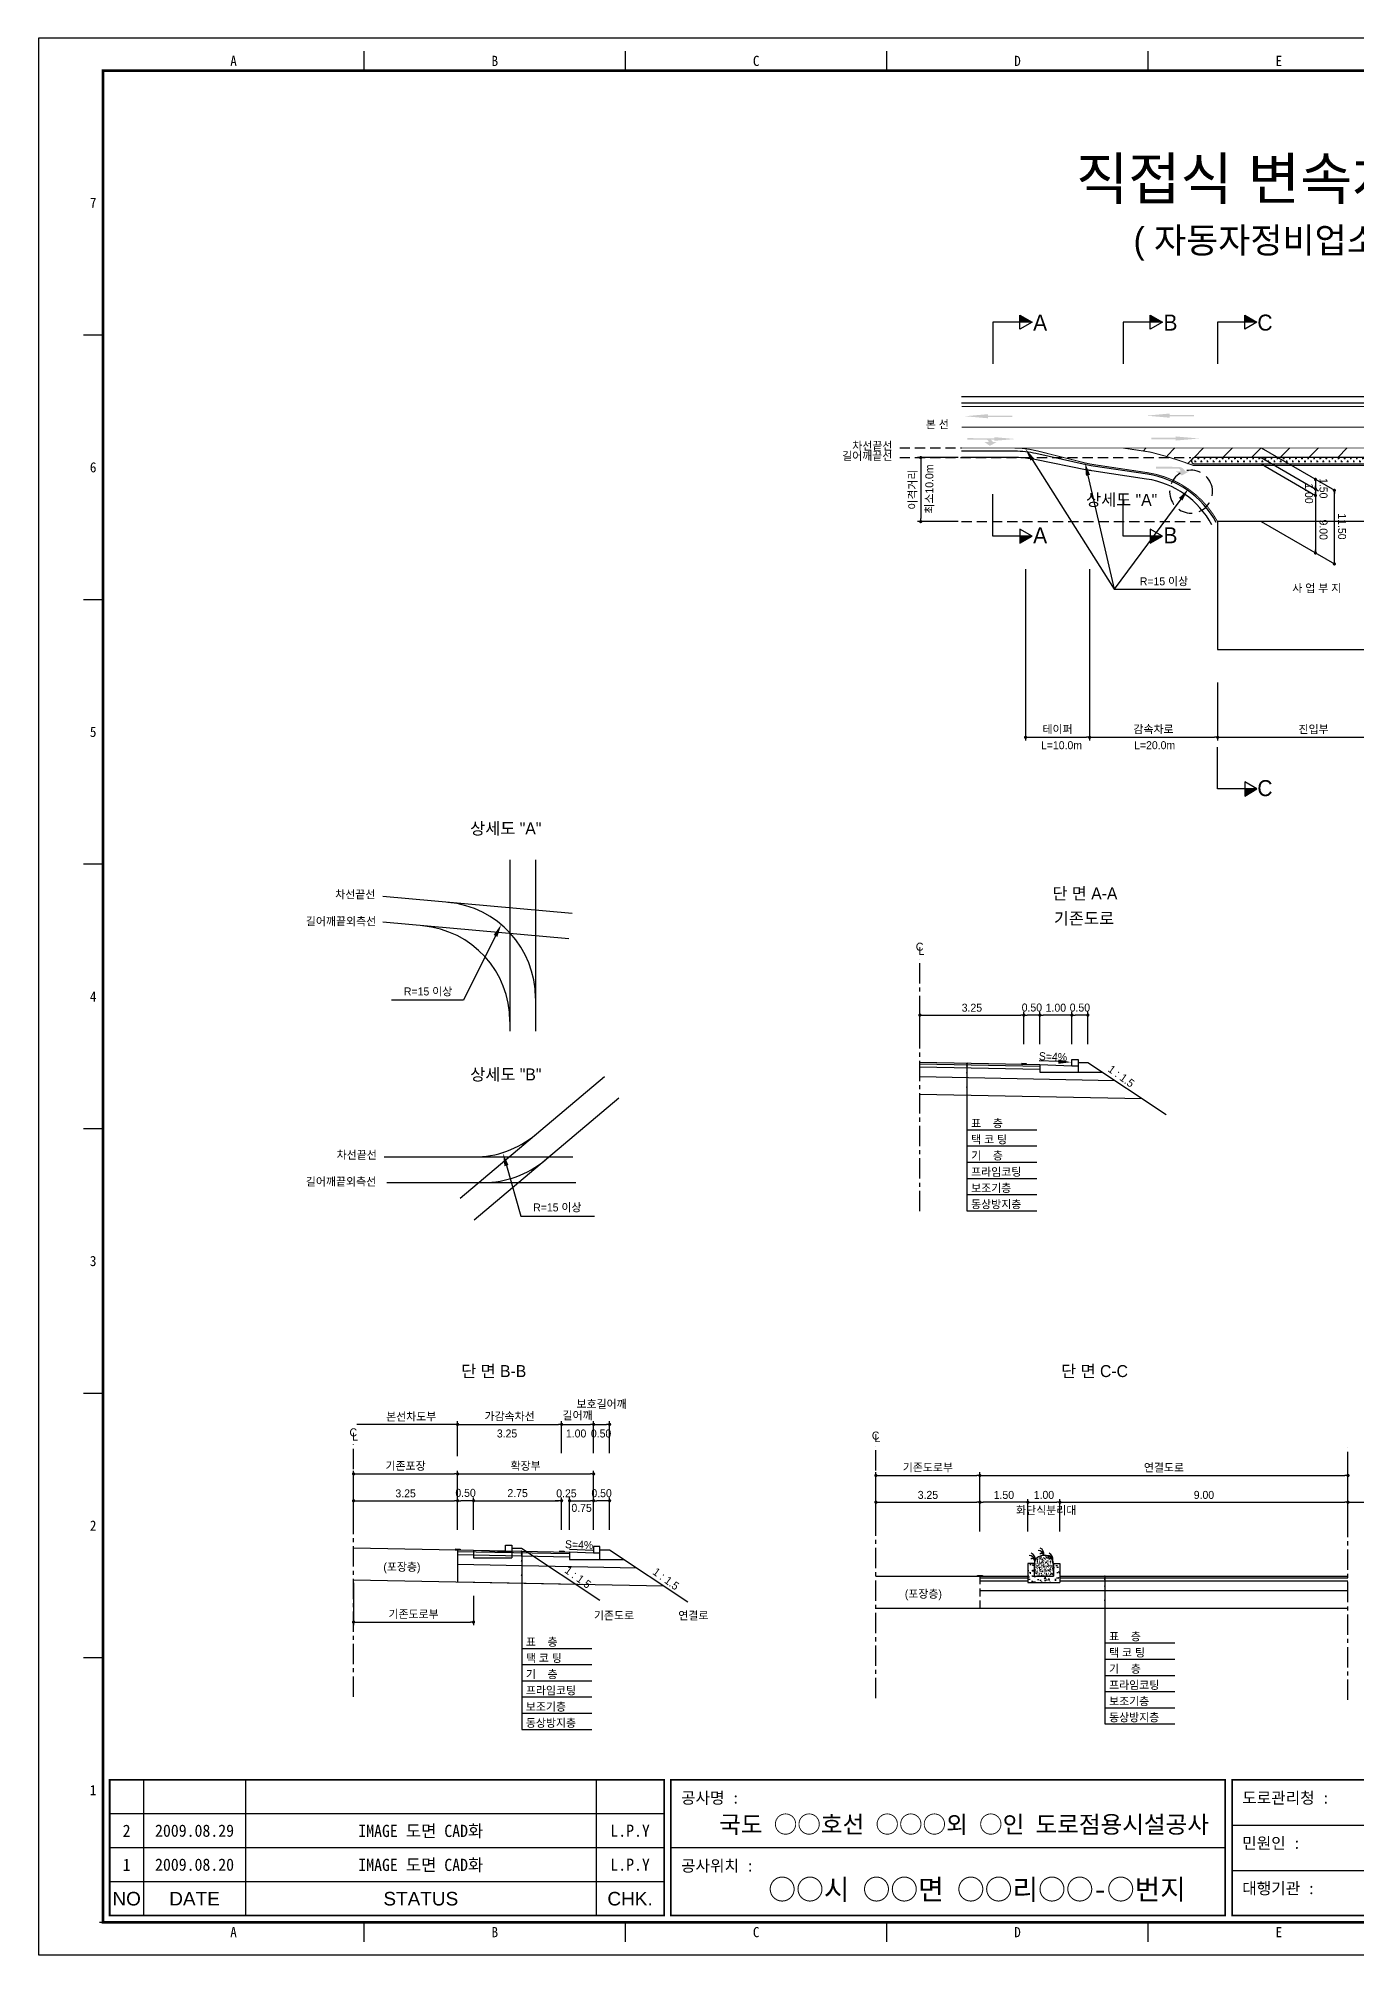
# Model space of a CAD drawing. Header units: millimetres. Extents: x 477 to 901, y -20 to 280.
# Drawn here: x 477.4 to 683.4, y -19.7 to 279.6 of the extents above; entities that cross this region are included whole.
import ezdxf
from ezdxf.enums import TextEntityAlignment as Align

# ---------------------------------------------------------------- set-up
doc = ezdxf.new("R2010")
doc.units = ezdxf.units.MM
doc.linetypes.add('CENTER', pattern=[50.8, 31.75, -6.35, 6.35, -6.35])
doc.linetypes.add('HIDDEN', pattern=[9.525, 6.35, -3.175])
for name, color, linetype in [('CC-GSTR-0004', 4, 'Continuous'), ('CM-LANE-0030', 30, 'Continuous'), ('CZ-DIMT-0002', 7, 'Continuous'), ('CZ-EXST-0002', 1, 'Continuous'), ('CZ-LIN1-0007', 7, 'Continuous'), ('CZ-LIN2-0003', 3, 'Continuous'), ('CZ-LINE-0001', 7, 'Continuous'), ('CZ-TEXT-BOX0', 7, 'Continuous'), ('TITLE', 7, 'Continuous')]:
    doc.layers.add(name, color=color, linetype=linetype)
doc.styles.add('견고딕', font='arial.ttf')
doc.styles.add('돋움', font='')
doc.styles.add('돋음체', font='')
doc.styles.get('돋움').set_extended_font_data('Dotum')
doc.styles.get('돋음체').set_extended_font_data('DotumChe')

# ---------------------------------------------------------------- blocks, each defined once
blk = doc.blocks.new('_Dot')
at = {"color": 0, "linetype": 'ByBlock', "lineweight": -2}
blk.add_line((-0.5, 0), (-1, 0), dxfattribs=at)
at = {"color": 0, "linetype": 'ByBlock', "const_width": 0.5}
blk.add_lwpolyline([(-0.25, 0, 1), (0.25, 0, 1)], format="xyb", close=True, dxfattribs=at)

msp = doc.modelspace()

# ---------------------------------------------------------------- hatches: boundary and pattern name
at = {"layer": 'CM-LANE-0030'}
h = msp.add_hatch(dxfattribs=at)
h.set_pattern_fill('ANSI31', color=256, style=0)
h.set_pattern_definition([(45, (555.2017, -18.869), (-2.245064, 2.245064), [])])
h.paths.add_polyline_path([(696.22, 214.13, -0.801424), (696.44, 213.18, 0.001479), (696.34, 213.13), (697.58, 213.13, -0.078793), (703.15, 214.41), (720.73, 215.63), (646.91, 215.63), (651.22, 214.98, -0.082795), (656.93, 213.13), (657.96, 213.13, 0.001767), (657.85, 213.2, -0.768255), (658.09, 214.13)])
at = {"layer": 'CZ-EXST-0002'}
h = msp.add_hatch(dxfattribs=at)
h.set_pattern_fill('AR-SAND', color=256, scale=0.01, style=0)
h.set_pattern_definition([(37.5, (-476.0781, 3522.22685), (-0.016000313, 0.489413237), [0, -0.38608, 0, -0.4318, 0, -0.41275]), (7.5, (-476.0781, 3522.22685), (0.44952328, 0.7168251), [0, -0.20828, 0, -0.34798, 0, -0.13335]), (327.5, (-476.3905, 3522.22685), (0.79099237, 0.001437185), [0, -0.127, 0, -0.4572, 0, -0.5969]), (317.5, (-476.3905, 3522.22685), (0.76355645, 0.22292932), [0, -0.0635, 0, -0.29972, 0, -0.3429])])
edge = h.paths.add_edge_path()
edge.add_ellipse((634.54, 41.38), major_axis=(-1.5, 0), ratio=0.829212, start_angle=180, end_angle=360)
edge.add_line((633.04, 41.38), (633.04, 39.38))
edge.add_line((633.04, 39.38), (636.04, 39.38))
edge.add_line((636.04, 39.38), (636.04, 41.38))
h = msp.add_hatch(dxfattribs=at)
h.set_pattern_fill('AR-CONC', color=256, scale=0.01, style=0)
h.set_pattern_definition([(50, (-476.0781, 3522.2269), (1.8218467, -0.15939086), [0.1905, -2.0955]), (355, (-476.0781, 3522.2269), (-0.3524283, 1.9105664), [0.1524, -1.6764]), (100.451, (-475.9263, 3522.2136), (1.469425, 1.7511669), [0.1619, -1.7809]), (46.1842, (-476.078, 3522.7349), (2.7107904, -0.4204233), [0.28575, -3.14325]), (96.6356, (-475.8522, 3522.6998), (2.3740423, 2.4742556), [0.24285, -2.67135]), (351.184, (-476.078, 3522.7349), (2.374046, 2.4742512), [0.2286, -2.5146]), (21, (-475.8241, 3522.6079), (1.5161488, -1.0226552), [0.1905, -2.0955]), (326, (-475.8241, 3522.6079), (0.6180203, 1.8418797), [0.1524, -1.6764]), (71.4514, (-475.6978, 3522.5226), (2.1341649, 0.8192286), [0.1619, -1.7809]), (37.5, (-476.0781, 3522.22685), (0.03088603, 0.84555039), [0, -1.65608, 0, -1.7018, 0, -1.68275]), (7.5, (-476.0781, 3522.22685), (0.66819663, 1.00180575), [0, -0.97028, 0, -1.61798, 0, -0.64135]), (327.5, (-476.6445, 3522.22685), (1.35590595, -0.05728744), [0, -0.635, 0, -1.9812, 0, -2.6289]), (317.5, (-476.8985, 3522.2269), (1.4812918, 0.2542649), [0, -0.8255, 0, -1.31572, 0, -1.8669])])
h.paths.add_polyline_path([(637.04, 38.38), (637.04, 41.38), (636.04, 41.38), (636.04, 39.38), (633.04, 39.38), (633.04, 41.38), (632.04, 41.38), (632.04, 38.38)])
at = {"layer": 'CZ-LIN1-0007'}
for points in [[(625.8, 220.91), (625.8, 220.7), (629.62, 220.7), (629.62, 220.48), (625.8, 220.48), (625.8, 220.27), (622.15, 220.59)], [(654.16, 221.01), (654.16, 220.79), (657.99, 220.79), (657.99, 220.58), (654.16, 220.58), (654.16, 220.36), (650.51, 220.68)], [(625.68, 217.15, -0.267976), (626.58, 216.54), (627.14, 216.55), (626.1, 215.97), (625.27, 216.54), (625.88, 216.54, 0.504994), (625.61, 216.91), (622.56, 216.93), (622.56, 217.17)], [(626.81, 217.32), (626.81, 217.13), (623.38, 217.13), (623.38, 216.94), (626.81, 216.94), (626.81, 216.75), (630.08, 217.03)], [(655.14, 217.43), (655.14, 217.22), (651.32, 217.22), (651.32, 217), (655.14, 217), (655.14, 216.79), (658.79, 217.11)], [(655.6, 212.68, -0.267976), (656.63, 211.99), (657.26, 211.99), (656.09, 211.33), (655.14, 211.98), (655.84, 211.99, 0.504994), (655.53, 212.4), (652.06, 212.42), (652.07, 212.7)], [(631.79, 119.36), (631.79, 119.48), (631.04, 119.5), (631.04, 119.37)], [(543.32, 43.49), (543.32, 43.62), (542.57, 43.63), (542.57, 43.51)], [(559.57, 43.17), (559.57, 43.29), (558.82, 43.31), (558.82, 43.18)], [(624.92, 39.38), (624.92, 39.51), (624.17, 39.51), (624.17, 39.38)]]:
    msp.add_hatch(color=256, dxfattribs=at).paths.add_polyline_path(points)
at = {"layer": 'CZ-LIN2-0003'}
h = msp.add_hatch(dxfattribs=at)
h.set_pattern_fill('CROSS', color=256, scale=0.075, style=0)
h.set_pattern_definition([(0, (555.2017, -18.8689), (0.47625, 0.47625), [0.238125, -0.714375]), (90, (555.32075, -18.98797), (-0.47625, 0.47625), [0.238125, -0.714375])])
h.paths.add_polyline_path([(696.22, 213.13, 1), (696.22, 214.13), (658.09, 214.13, 1), (658.09, 213.13)])
at = {"layer": 'CZ-LINE-0001'}
for points in [[(630.79, 236.4), (630.79, 235.3), (632.7, 235.3)], [(651.15, 236.4), (651.15, 235.3), (653.06, 235.3)], [(665.91, 236.4), (665.91, 235.3), (667.81, 235.3)], [(632.7, 201.86), (630.79, 201.86), (630.79, 200.76)], [(653.06, 201.86), (651.15, 201.86), (651.15, 200.76)], [(667.81, 162.36), (665.91, 162.36), (665.91, 161.26)]]:
    msp.add_hatch(color=256, dxfattribs=at).paths.add_polyline_path(points)

# ---------------------------------------------------------------- linework, layer by layer
at = {"color": 0, "linetype": 'ByBlock', "lineweight": -2}
for p, q in [((676.96, 210.47), (676.96, 210.22)), ((676.96, 209.47), (676.96, 209.72)), ((676.96, 208.97), (676.96, 208.72)), ((676.96, 208.47), (676.96, 208.72)), ((679.92, 208.77), (679.92, 208.52)), ((676.96, 199.47), (676.96, 199.72)), ((679.92, 197.77), (679.92, 198.02)), ((542.69, 63.09), (542.44, 63.09)), ((682.29, 50.93), (682.54, 50.93))]:
    msp.add_line(p, q, dxfattribs=at)
at = {"color": 0, "linetype": 'ByBlock', "const_width": 0.25}
for points in [[(676.96, 210.6, 1), (676.96, 210.85, 1)], [(676.96, 209.1, 1), (676.96, 209.35, 1)], [(676.96, 209.35, 1), (676.96, 209.1, 1)], [(676.96, 208.35, 1), (676.96, 208.1, 1)], [(679.92, 208.89, 1), (679.92, 209.14, 1)], [(676.96, 199.35, 1), (676.96, 199.1, 1)], [(679.92, 197.64, 1), (679.92, 197.39, 1)], [(542.82, 63.09, 1), (543.07, 63.09, 1)], [(682.17, 50.93, 1), (681.92, 50.93, 1)]]:
    msp.add_lwpolyline(points, format="xyb", close=True, dxfattribs=at)
at = {"layer": 'CC-GSTR-0004'}
for p, q in [((638.91, 120.12), (639.91, 120.12)), ((638.91, 119.12), (638.91, 120.12)), ((639.91, 120.12), (639.91, 118.12)), ((633.91, 119.32), (638.91, 119.12)), ((633.91, 119.32), (633.91, 118.12)), ((633.91, 118.12), (639.91, 118.12)), ((638.91, 119.12), (639.91, 119.12))]:
    msp.add_line(p, q, dxfattribs=at)
for points in [[(761.67, 223.63), (621.67, 223.63)], [(761.67, 222.63), (621.67, 222.63)], [(565.19, 43), (564.19, 43), (560.44, 43.15), (560.44, 42), (565.19, 42), (565.19, 44), (564.19, 44), (564.19, 43)]]:
    msp.add_lwpolyline(points, dxfattribs=at)
for points in [[(661.45, 204.01, 0.234605), (650.7, 211.52), (642.21, 212.8), (642.21, 212.8, -0.018175), (641.14, 213), (641.14, 213), (633.3, 214.76), (633.3, 214.76, 0.055452), (630, 215.13), (630, 215.13), (621.67, 215.13)], [(660.79, 203.65, 0.234605), (650.59, 210.78), (642.04, 212.06, -0.012396), (641.31, 212.19), (633.14, 213.83, 0.049659), (630.18, 214.13), (621.67, 214.13)]]:
    msp.add_lwpolyline(points, format="xyb", dxfattribs=at)
at = {"layer": 'CM-LANE-0030', "const_width": 0.15}
msp.add_lwpolyline([(761.67, 218.88), (621.67, 218.88)], dxfattribs=at)
msp.add_lwpolyline([(696.34, 212.88, -0.026159), (703.15, 214.41), (720.73, 215.63), (646.91, 215.63), (651.22, 214.98, -0.027105), (657.96, 212.88)], format="xyb", close=True, dxfattribs=at)
at = {"layer": 'CZ-EXST-0002'}
for p, q in [((551.13, 151.28), (551.13, 124.5)), ((555.11, 151.28), (555.11, 124.5)), ((560.83, 142.92), (531.24, 145.55)), ((560.34, 138.94), (531.24, 141.53)), ((543.34, 98.44), (565.89, 117.43)), ((545.55, 95.07), (568.15, 114.1)), ((531.46, 104.87), (560.94, 104.87)), ((531.88, 100.87), (561.42, 100.87)), ((526.69, 43.83), (545.44, 43.45)), ((545.44, 43.45), (545.44, 42.25)), ((545.44, 43.45), (550.44, 43.25)), ((545.44, 42.25), (551.44, 42.25)), ((550.44, 43.25), (550.44, 44.25)), ((550.44, 44.25), (551.44, 44.25)), ((550.44, 43.25), (551.44, 43.25)), ((551.44, 44.25), (551.44, 42.25)), ((551.44, 43.75), (552.94, 43.75)), ((552.94, 43.75), (565.15, 35.62)), ((608.29, 39.38), (624.54, 39.38)), ((526.69, 38.83), (561.37, 38.13)), ((608.29, 34.38), (624.54, 34.38))]:
    msp.add_line(p, q, dxfattribs=at)
at = {"layer": 'CZ-LIN1-0007'}
for p, q in [((631.04, 119.5), (631.79, 119.48)), ((631.04, 119.37), (631.79, 119.36)), ((631.79, 119.48), (631.79, 119.36)), ((542.57, 43.63), (543.32, 43.62)), ((542.57, 43.51), (543.32, 43.49)), ((543.32, 43.62), (543.32, 43.49)), ((558.82, 43.31), (559.57, 43.29)), ((558.82, 43.18), (559.57, 43.17)), ((559.57, 43.29), (559.57, 43.17)), ((624.17, 39.51), (624.92, 39.51)), ((624.17, 39.38), (624.17, 39.51)), ((624.92, 39.38), (624.17, 39.38)), ((624.92, 39.51), (624.92, 39.38))]:
    msp.add_line(p, q, dxfattribs=at)
at = {"layer": 'CZ-LIN1-0007', "const_width": 0.15}
msp.add_lwpolyline([(761.67, 222.13), (621.67, 222.13)], dxfattribs=at)
msp.add_lwpolyline([(661.67, 204.13, 0.234605), (650.73, 211.77), (642.38, 213.02), (642.38, 213.02, -0.024027), (640.97, 213.3), (640.97, 213.3), (633.46, 215.18), (633.46, 215.18, 0.061321), (629.82, 215.63), (629.82, 215.63), (621.67, 215.63)], format="xyb", dxfattribs=at)
at = {"layer": 'CZ-LIN1-0007', "linetype": 'HIDDEN', "const_width": 0.15}
msp.add_lwpolyline([(629.82, 215.63), (646.91, 215.63)], dxfattribs=at)
at = {"layer": 'CZ-LIN2-0003'}
for p, q in [((615.16, 119.69), (633.91, 119.32)), ((615.16, 119.44), (633.91, 119.07)), ((615.16, 118.94), (633.91, 118.57)), ((615.16, 117.44), (645.59, 116.83)), ((639.91, 119.62), (641.41, 119.62)), ((639.91, 118.12), (643.66, 118.12)), ((641.41, 119.62), (653.62, 111.48)), ((615.16, 114.69), (649.84, 114)), ((542.94, 43.5), (560.44, 43.15)), ((542.94, 43.5), (542.94, 38.5)), ((542.94, 43.25), (560.44, 42.9)), ((542.94, 42.75), (560.44, 42.4)), ((565.19, 43.5), (566.69, 43.5)), ((565.19, 42), (568.94, 42)), ((566.69, 43.5), (578.9, 35.37)), ((542.94, 41.25), (570.91, 40.69)), ((624.54, 39.38), (632.04, 39.38)), ((624.54, 39.13), (632.04, 39.13)), ((632.04, 41.38), (632.04, 38.38)), ((633.04, 41.38), (632.04, 41.38)), ((633.04, 41.38), (633.04, 39.38)), ((633.04, 39.38), (636.04, 39.38)), ((636.04, 41.38), (637.04, 41.38)), ((636.04, 41.38), (636.04, 39.38)), ((637.04, 41.38), (637.04, 38.38)), ((637.04, 39.38), (682.04, 39.38)), ((637.04, 39.13), (682.04, 39.13)), ((542.94, 38.5), (575.16, 37.86)), ((624.54, 38.63), (632.04, 38.63)), ((624.54, 37.13), (682.04, 37.13)), ((632.04, 38.38), (637.04, 38.38)), ((637.04, 38.63), (682.04, 38.63)), ((624.54, 34.38), (682.04, 34.38))]:
    msp.add_line(p, q, dxfattribs=at)
msp.add_lwpolyline([(657.96, 213.13), (696.34, 213.13, -0.001479), (696.44, 213.18, 0.801424), (696.22, 214.13), (658.09, 214.13, 0.768255), (657.85, 213.2, -0.001767)], format="xyb", close=True, dxfattribs=at)
msp.add_lwpolyline([(691.67, 204.13), (661.67, 204.13), (661.67, 184.13), (691.67, 184.13)], close=True, dxfattribs=at)
for centre, radius, start, end in [((540.11, 129.7), 15, 0, 84.9204), ((536.13, 126.04), 15, 0, 84.9204), ((545.49, 119.87), 15, 270, 310.097), ((546.95, 115.87), 15, 270, 310.097), ((632.27, 41.72), 0.88, 7.8639, 92.7752), ((632.73, 41.69), 0.44, 19.771, 124.0366), ((632.17, 42.06), 1, 347.1802, 67.3267), ((633.67, 42.5), 0.88, 7.8639, 92.7752), ((634.13, 42.48), 0.44, 19.771, 124.0366), ((633.56, 42.85), 1, 347.1802, 67.3267), ((635.06, 41.72), 0.88, 7.8639, 92.7752), ((635.52, 41.69), 0.44, 19.771, 124.0366), ((634.96, 42.06), 1, 347.1802, 67.3267)]:
    msp.add_arc(centre, radius, start, end, dxfattribs=at)
msp.add_ellipse((634.54, 41.38), major_axis=(-1.5, 0), ratio=0.829212, start_param=3.141593, end_param=6.283185, dxfattribs=at)
at = {"layer": 'CZ-LINE-0001'}
for p, q in [((632.7, 235.3), (626.55, 235.3)), ((626.55, 235.3), (626.55, 228.76)), ((630.79, 234.2), (630.79, 236.4)), ((630.79, 236.4), (632.7, 235.3)), ((632.7, 235.3), (630.79, 234.2)), ((653.06, 235.3), (646.91, 235.3)), ((646.91, 235.3), (646.91, 228.76)), ((651.15, 234.2), (651.15, 236.4)), ((651.15, 236.4), (653.06, 235.3)), ((653.06, 235.3), (651.15, 234.2)), ((667.81, 235.3), (661.67, 235.3)), ((661.67, 235.3), (661.67, 228.76)), ((665.91, 234.2), (665.91, 236.4)), ((665.91, 236.4), (667.81, 235.3)), ((667.81, 235.3), (665.91, 234.2)), ((668.47, 215.63), (679.92, 209.02)), ((621.17, 214.13), (614.79, 214.13)), ((615.29, 213.63), (615.29, 204.63)), ((668.47, 214.13), (677.46, 208.93)), ((668.47, 213.13), (676.96, 208.22)), ((676.96, 210.72), (676.96, 199.22)), ((626.55, 201.86), (626.55, 208.4)), ((646.91, 201.86), (646.91, 208.4)), ((679.92, 197.52), (679.92, 209.02)), ((621.17, 204.13), (614.79, 204.13)), ((668.47, 204.13), (679.92, 197.52)), ((632.7, 201.86), (626.55, 201.86)), ((632.7, 201.86), (630.79, 202.95)), ((630.79, 202.95), (630.79, 200.76)), ((630.79, 200.76), (632.7, 201.86)), ((653.06, 201.86), (646.91, 201.86)), ((653.06, 201.86), (651.15, 202.95)), ((651.15, 202.95), (651.15, 200.76)), ((651.15, 200.76), (653.06, 201.86)), ((631.67, 196.7), (631.67, 169.93)), ((641.67, 196.7), (641.67, 169.93)), ((641.67, 196.7), (641.67, 169.93)), ((645.52, 193.55), (657.46, 193.55)), ((661.67, 178.98), (661.67, 169.93)), ((661.67, 178.98), (661.67, 169.93)), ((632.17, 170.43), (641.17, 170.43)), ((642.17, 170.43), (661.17, 170.43)), ((661.67, 162.36), (661.67, 168.9)), ((662.17, 170.43), (691.17, 170.43)), ((667.81, 162.36), (661.67, 162.36)), ((667.81, 162.36), (665.91, 163.45)), ((665.91, 163.45), (665.91, 161.26)), ((665.91, 161.26), (667.81, 162.36)), ((615.16, 122.49), (615.16, 127.54)), ((615.66, 127.04), (630.91, 127.04)), ((631.41, 122.49), (631.41, 127.54)), ((631.41, 122.49), (631.41, 127.54)), ((633.41, 127.04), (631.91, 127.04)), ((633.91, 122.49), (633.91, 127.54)), ((633.91, 122.49), (633.91, 127.54)), ((638.41, 127.04), (634.41, 127.04)), ((638.91, 122.49), (638.91, 127.54)), ((638.91, 124.93), (638.91, 127.54)), ((640.91, 127.04), (639.41, 127.04)), ((641.41, 122.49), (641.41, 127.54)), ((622.52, 119.55), (622.52, 96.47)), ((622.52, 109.13), (633.45, 109.13)), ((622.52, 106.6), (633.45, 106.6)), ((622.52, 104.06), (633.45, 104.06)), ((622.52, 101.53), (633.45, 101.53)), ((622.52, 99), (633.45, 99)), ((622.52, 96.47), (633.45, 96.47)), ((542.94, 63.09), (527.19, 63.09)), ((542.94, 58.12), (542.94, 63.59)), ((542.94, 58.62), (542.94, 63.59)), ((543.44, 63.09), (558.69, 63.09)), ((559.19, 58.62), (559.19, 63.59)), ((559.19, 58.62), (559.19, 63.59)), ((559.69, 63.09), (563.69, 63.09)), ((564.19, 58.62), (564.19, 63.59)), ((564.19, 58.62), (564.19, 63.59)), ((564.69, 63.09), (566.19, 63.09)), ((566.69, 58.62), (566.69, 63.59)), ((526.69, 51.67), (526.69, 55.85)), ((527.19, 55.35), (542.44, 55.35)), ((542.94, 51.67), (542.94, 55.85)), ((542.94, 51.67), (542.94, 55.85)), ((543.44, 55.35), (563.69, 55.35)), ((564.19, 51.67), (564.19, 55.85)), ((608.29, 51.43), (608.29, 55.61)), ((608.79, 55.11), (624.04, 55.11)), ((624.54, 51.43), (624.54, 55.61)), ((624.54, 51.43), (624.54, 55.61)), ((625.04, 55.11), (681.54, 55.11)), ((682.04, 51.43), (682.04, 55.61)), ((526.69, 46.62), (526.69, 51.67)), ((527.19, 51.17), (542.44, 51.17)), ((542.94, 46.62), (542.94, 51.67)), ((542.94, 46.62), (542.94, 51.67)), ((544.94, 51.17), (543.44, 51.17)), ((545.44, 46.62), (545.44, 51.67)), ((545.44, 46.62), (545.44, 51.67)), ((545.94, 51.17), (558.69, 51.17)), ((558.69, 51.17), (558.19, 51.17)), ((559.19, 46.62), (559.19, 51.67)), ((559.19, 46.62), (559.19, 51.67)), ((560.44, 46.62), (560.44, 51.67)), ((560.44, 46.62), (560.44, 51.67)), ((560.94, 51.17), (563.69, 51.17)), ((560.94, 51.17), (561.44, 51.17)), ((564.19, 46.62), (564.19, 51.67)), ((564.19, 49.06), (564.19, 51.67)), ((566.19, 51.17), (564.69, 51.17)), ((566.69, 46.62), (566.69, 51.67)), ((608.29, 46.38), (608.29, 51.43)), ((608.79, 50.93), (624.04, 50.93)), ((624.54, 46.38), (624.54, 51.43)), ((624.54, 46.38), (624.54, 51.43)), ((631.54, 50.93), (625.04, 50.93)), ((632.04, 46.38), (632.04, 51.43)), ((632.04, 46.38), (632.04, 51.43)), ((632.54, 50.93), (636.54, 50.93)), ((637.04, 46.38), (637.04, 51.43)), ((637.04, 46.38), (637.04, 51.43)), ((637.54, 50.93), (681.54, 50.93)), ((682.04, 46.38), (682.04, 51.43)), ((682.04, 46.38), (682.04, 51.43)), ((682.54, 50.93), (692.76, 50.93)), ((552.96, 43.31), (552.96, 15.44)), ((644.07, 39.38), (644.07, 16.3)), ((526.69, 38.33), (526.69, 31.71)), ((545.44, 36.32), (545.44, 31.71)), ((527.19, 32.21), (544.94, 32.21)), ((552.96, 28.1), (563.89, 28.1)), ((644.07, 28.96), (655.01, 28.96)), ((552.96, 25.57), (563.89, 25.57)), ((644.07, 26.42), (655.01, 26.42)), ((552.96, 23.04), (563.89, 23.04)), ((644.07, 23.89), (655.01, 23.89)), ((644.07, 21.36), (655.01, 21.36)), ((552.96, 20.51), (563.89, 20.51)), ((552.96, 17.97), (563.89, 17.97)), ((644.07, 18.83), (655.01, 18.83)), ((552.96, 15.44), (563.89, 15.44)), ((644.07, 16.3), (655.01, 16.3))]:
    msp.add_line(p, q, dxfattribs=at)
at = {"layer": 'CZ-LINE-0001', "linetype": 'HIDDEN', "ltscale": 0.25}
for p, q in [((612.01, 215.63), (621.67, 215.63)), ((612.01, 214.13), (657.51, 214.13)), ((621.67, 204.13), (659.33, 204.13))]:
    msp.add_line(p, q, dxfattribs=at)
at = {"layer": 'CZ-LINE-0001', "linetype": 'HIDDEN', "ltscale": 0.35}
msp.add_line((660.86, 209.2), (660.86, 209.2), dxfattribs=at)
at = {"layer": 'CZ-LINE-0001', "linetype": 'CENTER', "ltscale": 0.1}
for p, q in [((615.16, 96.41), (615.16, 135.79)), ((526.69, 20.55), (526.69, 59.93)), ((608.29, 20.31), (608.29, 59.69)), ((682.04, 20.06), (682.04, 59.44))]:
    msp.add_line(p, q, dxfattribs=at)
at = {"layer": 'CZ-LINE-0001', "linetype": 'HIDDEN', "ltscale": 0.2}
msp.add_line((624.54, 39.38), (624.54, 34.38), dxfattribs=at)
at = {"layer": 'CZ-LINE-0001'}
for points in [[(632.72, 213.82), (645.52, 193.55)], [(641.42, 211.35), (645.52, 193.55)], [(655.91, 207.62), (645.52, 193.55)], [(548.87, 139.4), (543.86, 129.38), (532.63, 129.38)], [(636.78, 119.76), (633.78, 119.88)], [(550.58, 103.52), (552.82, 95.64), (564.31, 95.64)], [(564.09, 43.41), (560.44, 43.56)]]:
    msp.add_lwpolyline(points, dxfattribs=at)
at = {"layer": 'CZ-LINE-0001', "linetype": 'HIDDEN', "ltscale": 0.35}
msp.add_arc((657.53, 208.81), 3.35, 6.7667, 6.749, dxfattribs=at)
at = {"layer": 'CZ-LINE-0001', "linetype": 'ByBlock'}
for centre, start, end in [((622.52, 119.49), 0, 180), ((622.52, 119.49), 0, 180), ((622.52, 119.49), 180, 0), ((622.52, 119.49), 180, 0), ((622.52, 119.29), 0, 180), ((622.52, 119.29), 0, 180), ((622.52, 119.29), 180, 0), ((622.52, 119.29), 180, 0), ((622.52, 119.05), 0, 180), ((622.52, 119.05), 0, 180), ((622.52, 119.05), 180, 0), ((622.52, 119.05), 180, 0), ((622.51, 118.8), 0, 180), ((622.51, 118.8), 0, 180), ((622.51, 118.8), 180, 0), ((622.51, 118.8), 180, 0), ((622.51, 118.01), 0, 180), ((622.51, 118.01), 0, 180), ((622.51, 118.01), 180, 0), ((622.51, 118.01), 180, 0), ((622.51, 115.77), 0, 180), ((622.51, 115.77), 0, 180), ((622.51, 115.77), 180, 0), ((622.51, 115.77), 180, 0), ((552.96, 43.25), 0, 180), ((552.96, 43.25), 0, 180), ((552.96, 43.25), 180, 0), ((552.96, 43.25), 180, 0), ((552.96, 43.04), 0, 180), ((552.96, 43.04), 0, 180), ((552.96, 43.04), 180, 0), ((552.96, 43.04), 180, 0), ((552.96, 42.81), 0, 180), ((552.96, 42.81), 0, 180), ((552.96, 42.81), 180, 0), ((552.96, 42.81), 180, 0), ((552.95, 42.56), 0, 180), ((552.95, 42.56), 0, 180), ((552.95, 42.56), 180, 0), ((552.95, 42.56), 180, 0), ((552.95, 41.76), 0, 180), ((552.95, 41.76), 0, 180), ((552.95, 41.76), 180, 0), ((552.95, 41.76), 180, 0), ((552.95, 39.52), 0, 180), ((552.95, 39.52), 0, 180), ((552.95, 39.52), 180, 0), ((552.95, 39.52), 180, 0), ((644.07, 39.32), 0, 180), ((644.07, 39.32), 0, 180), ((644.07, 39.32), 180, 0), ((644.07, 39.32), 180, 0), ((644.07, 39.12), 0, 180), ((644.07, 39.12), 0, 180), ((644.07, 39.12), 180, 0), ((644.07, 39.12), 180, 0), ((644.07, 38.88), 0, 180), ((644.07, 38.88), 0, 180), ((644.07, 38.63), 0, 180), ((644.07, 38.63), 0, 180), ((644.07, 38.63), 180, 0), ((644.07, 38.63), 180, 0), ((644.07, 37.83), 0, 180), ((644.07, 37.83), 0, 180), ((644.07, 37.83), 180, 0), ((644.07, 37.83), 180, 0), ((644.07, 38.88), 180, 0), ((644.07, 38.88), 180, 0), ((644.07, 35.6), 0, 180), ((644.07, 35.6), 0, 180), ((644.07, 35.6), 180, 0), ((644.07, 35.6), 180, 0)]:
    msp.add_arc(centre, 0.0625, start, end, dxfattribs=at)
at = {"layer": 'CZ-LINE-0001'}
for points in [[(632.44, 213.65), (631.66, 215.52), (633.01, 214)], [(641.1, 211.28), (640.97, 213.3), (641.75, 211.43)], [(655.64, 207.82), (657.1, 209.23), (656.18, 207.43)], [(548.57, 139.55), (549.76, 141.19), (549.16, 139.25)], [(636.8, 120.09), (638.78, 119.68), (636.77, 119.42)], [(550.26, 103.43), (550.04, 105.44), (550.9, 103.61)]]:
    msp.add_solid(points, dxfattribs=at)
at = {"layer": 'TITLE', "color": 7, "linetype": 'Continuous'}
for p, q in [((528.35, 274.59), (528.35, 277.61)), ((569.17, 274.59), (569.17, 277.61)), ((610, 274.59), (610, 277.61)), ((650.82, 274.59), (650.82, 277.61)), ((487.53, 233.26), (484.5, 233.26)), ((487.53, 191.93), (484.5, 191.93)), ((487.53, 150.6), (484.5, 150.6)), ((487.53, 109.27), (484.5, 109.27)), ((487.53, 67.94), (484.5, 67.94)), ((487.53, 26.61), (484.5, 26.61)), ((528.35, -17.74), (528.35, -14.71)), ((569.17, -17.74), (569.17, -14.71)), ((610, -17.74), (610, -14.71)), ((650.82, -17.74), (650.82, -14.71))]:
    msp.add_line(p, q, dxfattribs=at)
at = {"layer": 'TITLE', "ltscale": 150}
for p, q in [((493.89, 7.57), (493.89, -13.65)), ((509.81, 7.57), (509.81, -13.65)), ((564.59, 7.57), (564.59, -13.65)), ((575.2, 2.26), (488.59, 2.26)), ((663.93, 0.49), (750.54, 0.49)), ((575.2, -3.04), (488.59, -3.04)), ((662.87, -3.04), (576.26, -3.04)), ((575.2, -8.35), (488.59, -8.35)), ((663.93, -6.58), (750.54, -6.58))]:
    msp.add_line(p, q, dxfattribs=at)
at = {"layer": 'TITLE'}
msp.add_line((895.88, -14.71), (487.02, -14.71), dxfattribs=at)
msp.add_lwpolyline([(477.45, -19.75), (900.81, -19.75), (900.81, 279.63), (477.45, 279.63)], close=True, dxfattribs=at)
at = {"layer": 'TITLE', "linetype": 'Continuous', "const_width": 0.403}
msp.add_lwpolyline([(487.53, -14.71), (487.53, 274.59), (895.77, 274.59), (895.77, -14.71)], close=True, dxfattribs=at)
at = {"layer": 'TITLE', "ltscale": 150, "const_width": 0.265}
for points in [[(488.59, 7.57), (575.2, 7.57), (575.2, -13.65), (488.59, -13.65)], [(576.26, 7.57), (662.87, 7.57), (662.87, -13.65), (576.26, -13.65)], [(750.54, -13.65), (663.93, -13.65), (663.93, 7.57), (750.54, 7.57)]]:
    msp.add_lwpolyline(points, close=True, dxfattribs=at)

# ---------------------------------------------------------------- block references
at = {"layer": 'CZ-LINE-0001', "xscale": 0.5, "yscale": 0.5, "zscale": 0.5}
for p, rotation in [((615.29, 214.13), 90), ((615.29, 204.13), 270), ((631.67, 170.43), 180), ((641.67, 170.43), 180), ((661.67, 170.43), 180), ((615.16, 127.04), 180), ((631.41, 127.04), 180), ((633.91, 127.04), 180), ((638.91, 127.04), 180), ((542.94, 63.09), 180), ((559.19, 63.09), 180), ((564.19, 63.09), 180), ((526.69, 55.35), 180), ((542.94, 55.35), 180), ((608.29, 55.11), 180), ((624.54, 55.11), 180), ((526.69, 51.17), 180), ((542.94, 51.17), 180), ((545.44, 51.17), 180), ((560.44, 51.17), 180), ((560.44, 51.17), 180), ((564.19, 51.17), 180), ((608.29, 50.93), 180), ((624.54, 50.93), 180), ((632.04, 50.93), 180), ((637.04, 50.93), 180), ((526.69, 32.21), 180)]:
    msp.add_blockref('_Dot', p, dxfattribs=dict(at, rotation=rotation))
for p in [(641.67, 170.43), (661.67, 170.43), (631.41, 127.04), (633.91, 127.04), (638.91, 127.04), (641.41, 127.04), (559.19, 63.09), (564.19, 63.09), (566.69, 63.09), (542.94, 55.35), (564.19, 55.35), (624.54, 55.11), (682.04, 55.11), (542.94, 51.17), (545.44, 51.17), (559.19, 51.17), (559.19, 51.17), (564.19, 51.17), (566.69, 51.17), (624.54, 50.93), (632.04, 50.93), (637.04, 50.93), (682.04, 50.93), (545.44, 32.21)]:
    msp.add_blockref('_Dot', p, dxfattribs=at)

# ---------------------------------------------------------------- texts
at = {"layer": 'CZ-DIMT-0002', "style": '돋움'}
for s, height, p in [('A', 2.5, (633.95, 235.22)), ('B', 2.5, (654.31, 235.22)), ('C', 2.5, (669.07, 235.22)), ('본 선', 1.25, (617.89, 219.32)), ('차선끝선', 1.25, (607.74, 215.96)), ('길어깨끝선', 1.25, (606.94, 214.37)), ('상세도 "A"', 1.875, (646.68, 207.53)), ('A', 2.5, (633.95, 201.99)), ('B', 2.5, (654.31, 201.99)), ('R=15 이상', 1.25, (653.3, 194.8)), ('사 업 부 지', 1.25, (677.16, 193.72)), ('L=10.0m', 1.25, (637.29, 169.2)), ('L=20.0m', 1.25, (651.84, 169.2)), ('C', 2.5, (669.07, 162.49)), ('차선끝선', 1.25, (526.96, 145.88)), ('길어깨끝외측선', 1.25, (524.73, 141.68)), ('C', 1.25, (615.12, 137.72)), ('L', 1.25, (615.39, 137.06)), ('R=15 이상', 1.25, (538.34, 130.73)), ('차선끝선', 1.25, (527.19, 105.2)), ('길어깨끝외측선', 1.25, (524.73, 101.02)), ('R=15 이상', 1.25, (558.53, 96.99)), ('C', 1.25, (526.65, 61.85)), ('L', 1.25, (526.92, 61.2)), ('C', 1.25, (608.25, 61.35)), ('L', 1.25, (608.51, 60.95))]:
    msp.add_text(s, height=height, dxfattribs=at).set_placement(p, align=Align.MIDDLE_CENTER)
msp.add_text('최소10.0m', height=1.25, rotation=90, dxfattribs=at).set_placement((617.27, 205.37))
for s, rotation, p in [('S=4%', 357.7094, (635.96, 120.54)), ('1 : 1.5', 323.8881, (646.62, 117.5)), ('S=4%', 357.7094, (561.93, 44.3)), ('1 : 1.5', 323.8881, (561.75, 39.21)), ('1 : 1.5', 323.8881, (575.5, 38.96))]:
    msp.add_text(s, height=1.25, rotation=rotation, dxfattribs=at).set_placement(p, align=Align.MIDDLE_CENTER)
for s, p in [('표    층', (623.17, 109.52)), ('택 코 팅', (623.17, 106.98)), ('기    층', (623.17, 104.45)), ('프라임코팅', (623.17, 101.92)), ('보조기층', (623.17, 99.39)), ('동상방지층', (623.17, 96.86)), ('3.25', (549.08, 61.05)), ('1.00', (559.87, 61.05)), ('0.50', (563.77, 61.05)), ('화단식분리대', (630.19, 49.05)), ('(포장층)', (531.35, 40.21)), ('(포장층)', (612.81, 36)), ('기존도로', (564.24, 32.61)), ('연결로', (577.42, 32.61)), ('표    층', (644.72, 29.34)), ('표    층', (553.61, 28.49)), ('택 코 팅', (553.61, 25.96)), ('택 코 팅', (644.72, 26.81)), ('기    층', (553.61, 23.43)), ('기    층', (644.72, 24.28)), ('프라임코팅', (553.61, 20.9)), ('프라임코팅', (644.72, 21.75)), ('보조기층', (553.61, 18.36)), ('보조기층', (644.72, 19.22)), ('동상방지층', (644.72, 16.69)), ('동상방지층', (553.61, 15.83))]:
    msp.add_text(s, height=1.25, dxfattribs=at).set_placement(p)
at = {"layer": 'CZ-DIMT-0002', "char_height": 1.25, "attachment_point": 5, "rotation": 270, "style": '돋움'}
for s, insert in [('1.00', (675.95, 208.53)), ('1.50', (678.21, 209.34)), ('9.00', (678.21, 202.86)), ('11.50', (681.1, 203.37))]:
    msp.add_mtext(s, dxfattribs=dict(at, insert=insert))
at = {"layer": 'CZ-DIMT-0002', "insert": (535.7, 64.24), "char_height": 1.25, "attachment_point": 5, "style": '돋움'}
msp.add_mtext('본선차도부', dxfattribs=at)
at = {"layer": 'CZ-LINE-0001', "insert": (614.1, 209.13), "char_height": 1.25, "attachment_point": 5, "rotation": 90, "style": '돋움'}
msp.add_mtext('\\A1;이격거리', dxfattribs=at)
at = {"layer": 'CZ-LINE-0001', "char_height": 1.25, "attachment_point": 5, "style": '돋움'}
for s, insert in [('\\A1;테이퍼', (636.67, 171.62)), ('\\A1;감속차로', (651.67, 171.62)), ('\\A1;진입부', (676.67, 171.62)), ('\\A1;3.25', (623.29, 128.18)), ('\\A1;0.50', (632.66, 128.21)), ('\\A1;1.00', (636.41, 128.18)), ('\\A1;0.50', (640.16, 128.2)), ('\\A1;보호길어깨', (565.44, 66.21)), ('\\A1;가감속차선', (551.07, 64.29)), ('\\A1;길어깨', (561.69, 64.42)), ('\\A1;기존포장', (534.82, 56.54)), ('\\A1;확장부', (553.57, 56.54)), ('\\A1;기존도로부', (616.42, 56.3)), ('\\A1;연결도로', (653.29, 56.29)), ('\\A1;3.25', (534.82, 52.31)), ('\\A1;0.50', (544.19, 52.39)), ('\\A1;2.75', (552.32, 52.35)), ('\\A1;0.25', (559.95, 52.32)), ('\\A1;0.50', (565.44, 52.34)), ('\\A1;3.25', (616.42, 52.07)), ('\\A1;1.50', (628.29, 52.07)), ('\\A1;1.00', (634.54, 52.07)), ('\\A1;9.00', (659.54, 52.07)), ('\\A1;0.75', (562.32, 50.04)), ('\\A1;기존도로부', (536.07, 33.4))]:
    msp.add_mtext(s, dxfattribs=dict(at, insert=insert))
at = {"layer": 'CZ-TEXT-BOX0', "style": '돋움'}
for s, p in [('상세도 "A"', (550.47, 156.2)), ('단 면 A-A', (640.94, 146.04)), ('기존도로', (640.8, 142.14)), ('상세도 "B"', (550.48, 117.77)), ('단 면 B-B', (548.59, 71.42)), ('단 면 C-C', (642.45, 71.42))]:
    msp.add_text(s, height=1.875, dxfattribs=at).set_placement(p, align=Align.MIDDLE_CENTER)
at = {"layer": 'TITLE', "color": 3, "linetype": 'Continuous', "style": '돋음체'}
for s, p in [('A', (507.94, 276.1)), ('B', (548.76, 276.1)), ('C', (589.59, 276.1)), ('D', (630.41, 276.1)), ('E', (671.24, 276.1)), ('7', (486.01, 253.93)), ('6', (486.01, 212.6)), ('5', (486.01, 171.27)), ('4', (486.01, 129.94)), ('3', (486.01, 88.61)), ('2', (486.01, 47.28)), ('1', (486.01, 5.96)), ('A', (507.94, -16.23)), ('B', (548.76, -16.23)), ('C', (589.59, -16.23)), ('D', (630.41, -16.23)), ('E', (671.24, -16.23))]:
    msp.add_text(s, height=1.59, dxfattribs=at).set_placement(p, align=Align.MIDDLE)
at = {"layer": 'TITLE', "style": '돋움'}
for s, height, p in [('직접식 변속차로 계획평면도', 6.5, (690.86, 257.71)), ('( 자동자정비업소 : 2차로 1개소 연결 )', 4, (690.91, 248.08))]:
    msp.add_text(s, height=height, dxfattribs=at).set_placement(p, align=Align.MIDDLE_CENTER)
at = {"layer": 'TITLE', "style": '돋음체'}
for s, p in [('공사명 : ', (577.85, 3.85)), ('도로관리청 :', (665.52, 3.85)), ('민원인 :', (665.52, -3.22)), ('공사위치 :', (577.85, -6.76)), ('대행기관 :', (665.52, -10.29))]:
    msp.add_text(s, height=1.804, dxfattribs=at).set_placement(p)
at = {"layer": 'TITLE', "color": 1, "linetype": 'Continuous', "style": '돋음체'}
msp.add_text('2', height=1.91, dxfattribs=at).set_placement((491.24, -0.39), align=Align.MIDDLE)
at = {"layer": 'TITLE', "linetype": 'Continuous'}
for s, height, style, p in [('2009.08.29', 1.91, '돋음체', (501.85, -0.39)), ('L.P.Y', 1.91, '돋음체', (569.89, -0.39)), ('1', 1.91, '돋음체', (491.24, -5.7)), ('2009.08.20', 1.91, '돋음체', (501.85, -5.7)), ('L.P.Y', 1.91, '돋음체', (569.89, -5.7)), ('NO', 2.122, '견고딕', (491.24, -11)), ('DATE', 2.122, '견고딕', (501.85, -11)), ('STATUS', 2.122, '견고딕', (537.2, -11)), ('CHK.', 2.122, '견고딕', (569.89, -11))]:
    msp.add_text(s, height=height, dxfattribs=dict(at, style=style)).set_placement(p, align=Align.MIDDLE)
at = {"layer": 'TITLE', "style": '돋음체'}
for p in [(537.2, -0.39), (537.2, -5.7)]:
    msp.add_text('IMAGE 도면 CAD화', height=1.9099, dxfattribs=at).set_placement(p, align=Align.MIDDLE)
at = {"layer": 'TITLE', "color": 7, "linetype": 'Continuous', "style": '돋음체'}
for s, height, p in [('국도 ○○호선 ○○○외 ○인 도로점용시설공사', 2.7, (622.07, 0.64)), ('○○시 ○○면 ○○리○○-○번지', 3.1832, (624.09, -9.52))]:
    msp.add_text(s, height=height, dxfattribs=at).set_placement(p, align=Align.MIDDLE)

doc.saveas('drawing.dxf')
